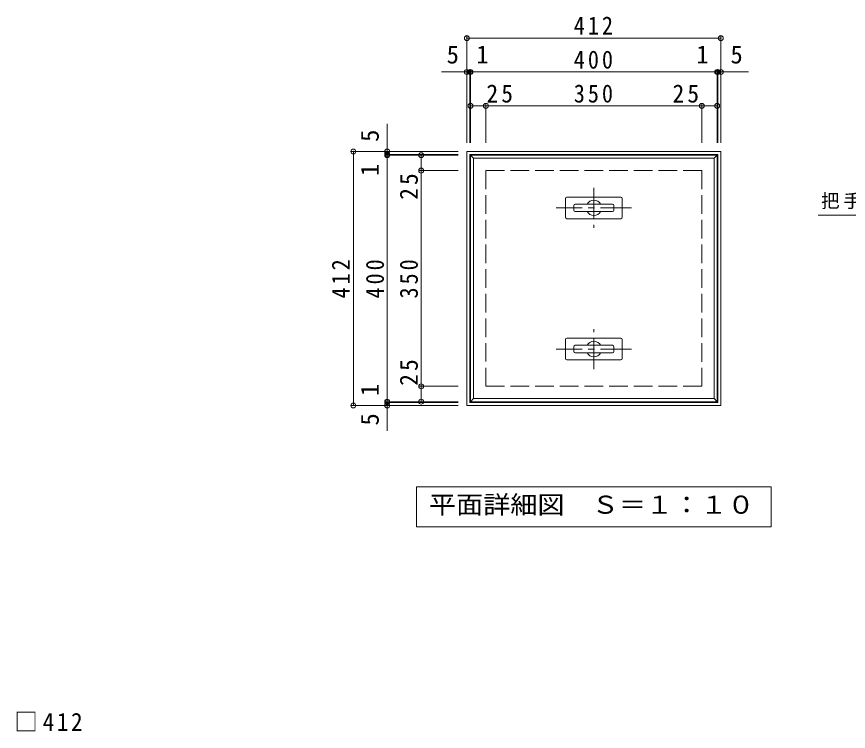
# Model space of a CAD drawing. Units: millimetres on the paper, enlarged 2 times, with parts at other scales. Extents: x -311 to 246, y -275 to 240.
# Drawn here: x -293.5 to -23.7, y -1.7 to 230.2 of the extents above; entities that cross this region are included whole.
import ezdxf
from ezdxf.enums import TextEntityAlignment as Align

# ---------------------------------------------------------------- set-up
doc = ezdxf.new("R2010")
doc.units = ezdxf.units.MM
doc.header["$LTSCALE"] = 2
doc.header["$PDMODE"] = 32
doc.header["$PDSIZE"] = 1.6
doc.linetypes.add('CHAIN1', pattern=[8, 5, -1, 1, -1])
doc.linetypes.add('DASHED3', pattern=[4, 3, -1])
for name, color, linetype, lineweight in [('C-1', 2, 'Continuous', 9), ('C-2', 3, 'Continuous', 9), ('C-4', 7, 'Continuous', 9), ('C-5', 7, 'Continuous', 9), ('C-A', 3, 'Continuous', 9), ('D-4', 7, 'Continuous', 9)]:
    doc.layers.add(name, color=color, linetype=linetype, lineweight=lineweight)
doc.styles.add('ＭＳ ゴシック', font='')
doc.styles.get('ＭＳ ゴシック').set_extended_font_data('MS Gothic')

msp = doc.modelspace()

# ---------------------------------------------------------------- linework, layer by layer
at = {"layer": 'C-1'}
for p, q in [((-65.084, 186.422), (-147.484, 186.422)), ((-65.084, 104.021), (-65.084, 186.422)), ((-66.084, 185.422), (-146.484, 185.422)), ((-146.484, 105.021), (-146.484, 185.422)), ((-66.084, 185.422), (-66.084, 105.021)), ((-146.484, 105.021), (-66.084, 105.021))]:
    msp.add_line(p, q, dxfattribs=at)
msp.add_lwpolyline([(-147.484, 186.422), (-147.484, 104.021), (-65.084, 104.021)], dxfattribs=at)
at = {"layer": 'C-1', "linetype": 'DASHED3'}
msp.add_lwpolyline([(-71.284, 110.222), (-141.284, 110.222), (-141.284, 180.221), (-71.284, 180.221)], close=True, dxfattribs=at)
at = {"layer": 'C-2'}
for p, q in [((-146.284, 185.222), (-145.283, 184.222)), ((-67.284, 184.222), (-66.284, 185.222)), ((-146.284, 105.222), (-145.283, 106.221)), ((-66.284, 105.222), (-67.284, 106.221))]:
    msp.add_line(p, q, dxfattribs=at)
for points in [[(-66.284, 105.222), (-146.284, 105.222), (-146.284, 185.222), (-66.284, 185.222)], [(-67.284, 106.221), (-145.283, 106.221), (-145.283, 184.222), (-67.284, 184.222)]]:
    msp.add_lwpolyline(points, close=True, dxfattribs=at)
at = {"layer": 'C-4'}
for p, q in [((-147.484, 189.222), (-147.484, 223.821)), ((-147.484, 223.221), (-65.084, 223.221)), ((-65.084, 189.222), (-65.084, 223.821)), ((-155.747, 212.221), (-56.134, 212.221)), ((-146.484, 189.222), (-146.484, 212.821)), ((-146.284, 189.222), (-146.284, 212.821)), ((-66.284, 189.222), (-66.284, 212.821)), ((-66.084, 189.222), (-66.084, 212.821)), ((-146.284, 201.222), (-66.284, 201.222)), ((-141.284, 189.222), (-141.284, 201.822)), ((-71.284, 189.222), (-71.284, 201.822)), ((-173.284, 95.758), (-173.284, 195.372)), ((-150.284, 186.422), (-184.884, 186.422)), ((-184.284, 104.022), (-184.284, 186.422)), ((-150.284, 185.422), (-173.884, 185.422)), ((-150.284, 185.222), (-173.884, 185.222)), ((-162.284, 105.222), (-162.284, 185.221)), ((-150.284, 180.222), (-162.884, 180.222)), ((-33.552, 165.763), (32.427, 165.763)), ((-150.284, 110.222), (-162.884, 110.222)), ((-150.284, 105.222), (-173.884, 105.222)), ((-150.284, 104.022), (-184.884, 104.022)), ((-150.284, 105.022), (-173.884, 105.022))]:
    msp.add_line(p, q, dxfattribs=at)
for p in [(-147.484, 223.221), (-65.084, 223.221), (-147.484, 212.221), (-146.484, 212.221), (-146.284, 212.221), (-66.284, 212.221), (-66.084, 212.221), (-65.084, 212.221), (-146.284, 201.222), (-141.284, 201.222), (-71.284, 201.222), (-66.284, 201.222), (-184.284, 186.422), (-173.284, 186.422), (-173.284, 185.422), (-173.284, 185.222), (-162.284, 185.221), (-162.284, 180.222), (-162.284, 110.222), (-173.284, 105.222), (-173.284, 105.022), (-162.284, 105.222), (-184.284, 104.022), (-173.284, 104.022)]:
    msp.add_point(p, dxfattribs=at)
at = {"layer": 'C-5'}
for p, q in [((-163.784, 77.622), (-48.784, 77.622)), ((-163.784, 64.622), (-163.784, 77.622))]:
    msp.add_line(p, q, dxfattribs=at)
msp.add_lwpolyline([(-48.784, 77.622), (-48.784, 64.622), (-163.784, 64.622)], dxfattribs=at)
at = {"layer": 'C-A', "linetype": 'CHAIN1'}
for p, q in [((-106.284, 174.622), (-106.284, 161.622)), ((-94.084, 168.122), (-118.484, 168.122)), ((-106.284, 115.821), (-106.284, 128.821)), ((-94.084, 122.321), (-118.484, 122.321))]:
    msp.add_line(p, q, dxfattribs=at)
at = {"layer": 'C-A'}
for p, q in [((-115.484, 171.222), (-115.484, 165.022)), ((-115.084, 171.622), (-97.484, 171.622)), ((-97.084, 165.022), (-97.084, 171.222)), ((-112.804, 167.342), (-112.804, 168.901)), ((-112.364, 169.342), (-100.204, 169.342)), ((-99.764, 167.342), (-99.764, 168.901)), ((-115.084, 164.622), (-97.484, 164.622)), ((-100.204, 166.902), (-112.364, 166.902)), ((-115.484, 119.221), (-115.484, 125.421)), ((-115.084, 125.822), (-97.484, 125.822)), ((-97.084, 125.421), (-97.084, 119.221)), ((-112.804, 123.101), (-112.804, 121.542)), ((-100.204, 123.541), (-112.364, 123.541)), ((-99.764, 123.101), (-99.764, 121.542)), ((-115.084, 118.821), (-97.484, 118.821)), ((-112.364, 121.101), (-100.204, 121.101))]:
    msp.add_line(p, q, dxfattribs=at)
for centre, radius, start, end in [((-115.084, 171.222), 0.4, 90, 180), ((-106.284, 168.122), 2.5, 29.20927, 150.79073), ((-97.484, 171.222), 0.4, 0, 90), ((-112.364, 168.901), 0.44, 90, 180), ((-112.364, 167.342), 0.44, 180, 270), ((-100.204, 168.901), 0.44, 0, 90), ((-100.204, 167.342), 0.44, 270, 0), ((-115.084, 165.022), 0.4, 180, 270), ((-106.284, 168.122), 2.5, 209.20914, 330.79086), ((-97.484, 165.022), 0.4, 270, 0), ((-115.084, 125.421), 0.4, 90, 180), ((-106.284, 122.321), 2.5, 29.20914, 150.79086), ((-97.484, 125.421), 0.4, 0, 90), ((-112.364, 123.101), 0.44, 90, 180), ((-112.364, 121.542), 0.44, 180, 270), ((-100.204, 123.101), 0.44, 0, 90), ((-100.204, 121.542), 0.44, 270, 0), ((-115.084, 119.221), 0.4, 180, 270), ((-106.284, 122.321), 2.5, 209.20927, 330.79073), ((-97.484, 119.221), 0.4, 270, 0)]:
    msp.add_arc(centre, radius, start, end, dxfattribs=at)

# ---------------------------------------------------------------- texts
at = {"layer": 'C-4', "color": 2, "style": 'ＭＳ ゴシック'}
for s, p in [('5', (-154.027, 213.221)), ('1', (-144.41, 213.221)), ('1', (-73.065, 213.221)), ('5', (-61.978, 213.221))]:
    msp.add_text(s, height=5.865, dxfattribs=at).set_placement(p, align=Align.BOTTOM_LEFT)
for s, p in [('5', (-174.284, 189.528)), ('1', (-174.284, 178.44)), ('1', (-174.284, 107.096)), ('5', (-174.284, 97.479))]:
    msp.add_text(s, height=5.865, rotation=90, dxfattribs=at).set_placement(p, align=Align.BOTTOM_LEFT)
at = {"layer": 'C-4', "color": 2, "char_height": 5.865, "attachment_point": 7, "style": 'ＭＳ ゴシック'}
for s, insert in [('\\T1.27;\\W0.9;412', (-112.784, 224.384)), ('\\T1.27;\\W0.9;400', (-112.784, 213.221)), ('\\T1.27;\\W0.95;25', (-141.11, 202.221)), ('\\T1.27;\\W0.9;350', (-112.784, 202.221)), ('\\T1.27;\\W0.95;25', (-80.76, 202.221))]:
    msp.add_mtext(s, dxfattribs=dict(at, insert=insert))
at = {"layer": 'C-4', "color": 2, "char_height": 5.865, "attachment_point": 7, "rotation": 90, "style": 'ＭＳ ゴシック'}
for s, insert in [('\\T1.27;\\W0.95;25', (-163.284, 170.745)), ('\\T1.27;\\W0.9;412', (-185.446, 138.722)), ('\\T1.27;\\W0.9;400', (-174.284, 138.722)), ('\\T1.27;\\W0.9;350', (-163.284, 138.722)), ('\\T1.27;\\W0.95;25', (-163.284, 110.395))]:
    msp.add_mtext(s, dxfattribs=dict(at, insert=insert))
at = {"layer": 'C-4', "insert": (-32.588, 167.717), "char_height": 4.399, "attachment_point": 7, "style": 'ＭＳ ゴシック'}
msp.add_mtext('\\T1.2;把手カバー\u3000ｔ＝0.5', dxfattribs=at)
at = {"layer": 'C-5', "color": 2, "style": 'ＭＳ ゴシック', "width": 1.1}
msp.add_text('平面詳細図\u3000Ｓ＝１：１０', height=5.865, dxfattribs=at).set_placement((-159.784, 67.122), align=Align.BOTTOM_LEFT)
at = {"layer": 'D-4', "color": 2, "insert": (-294.259, -1.747), "char_height": 5.865, "attachment_point": 7, "style": 'ＭＳ ゴシック'}
msp.add_mtext('\\T1.21;\\W0.95;□412', dxfattribs=at)

doc.saveas('drawing.dxf')
